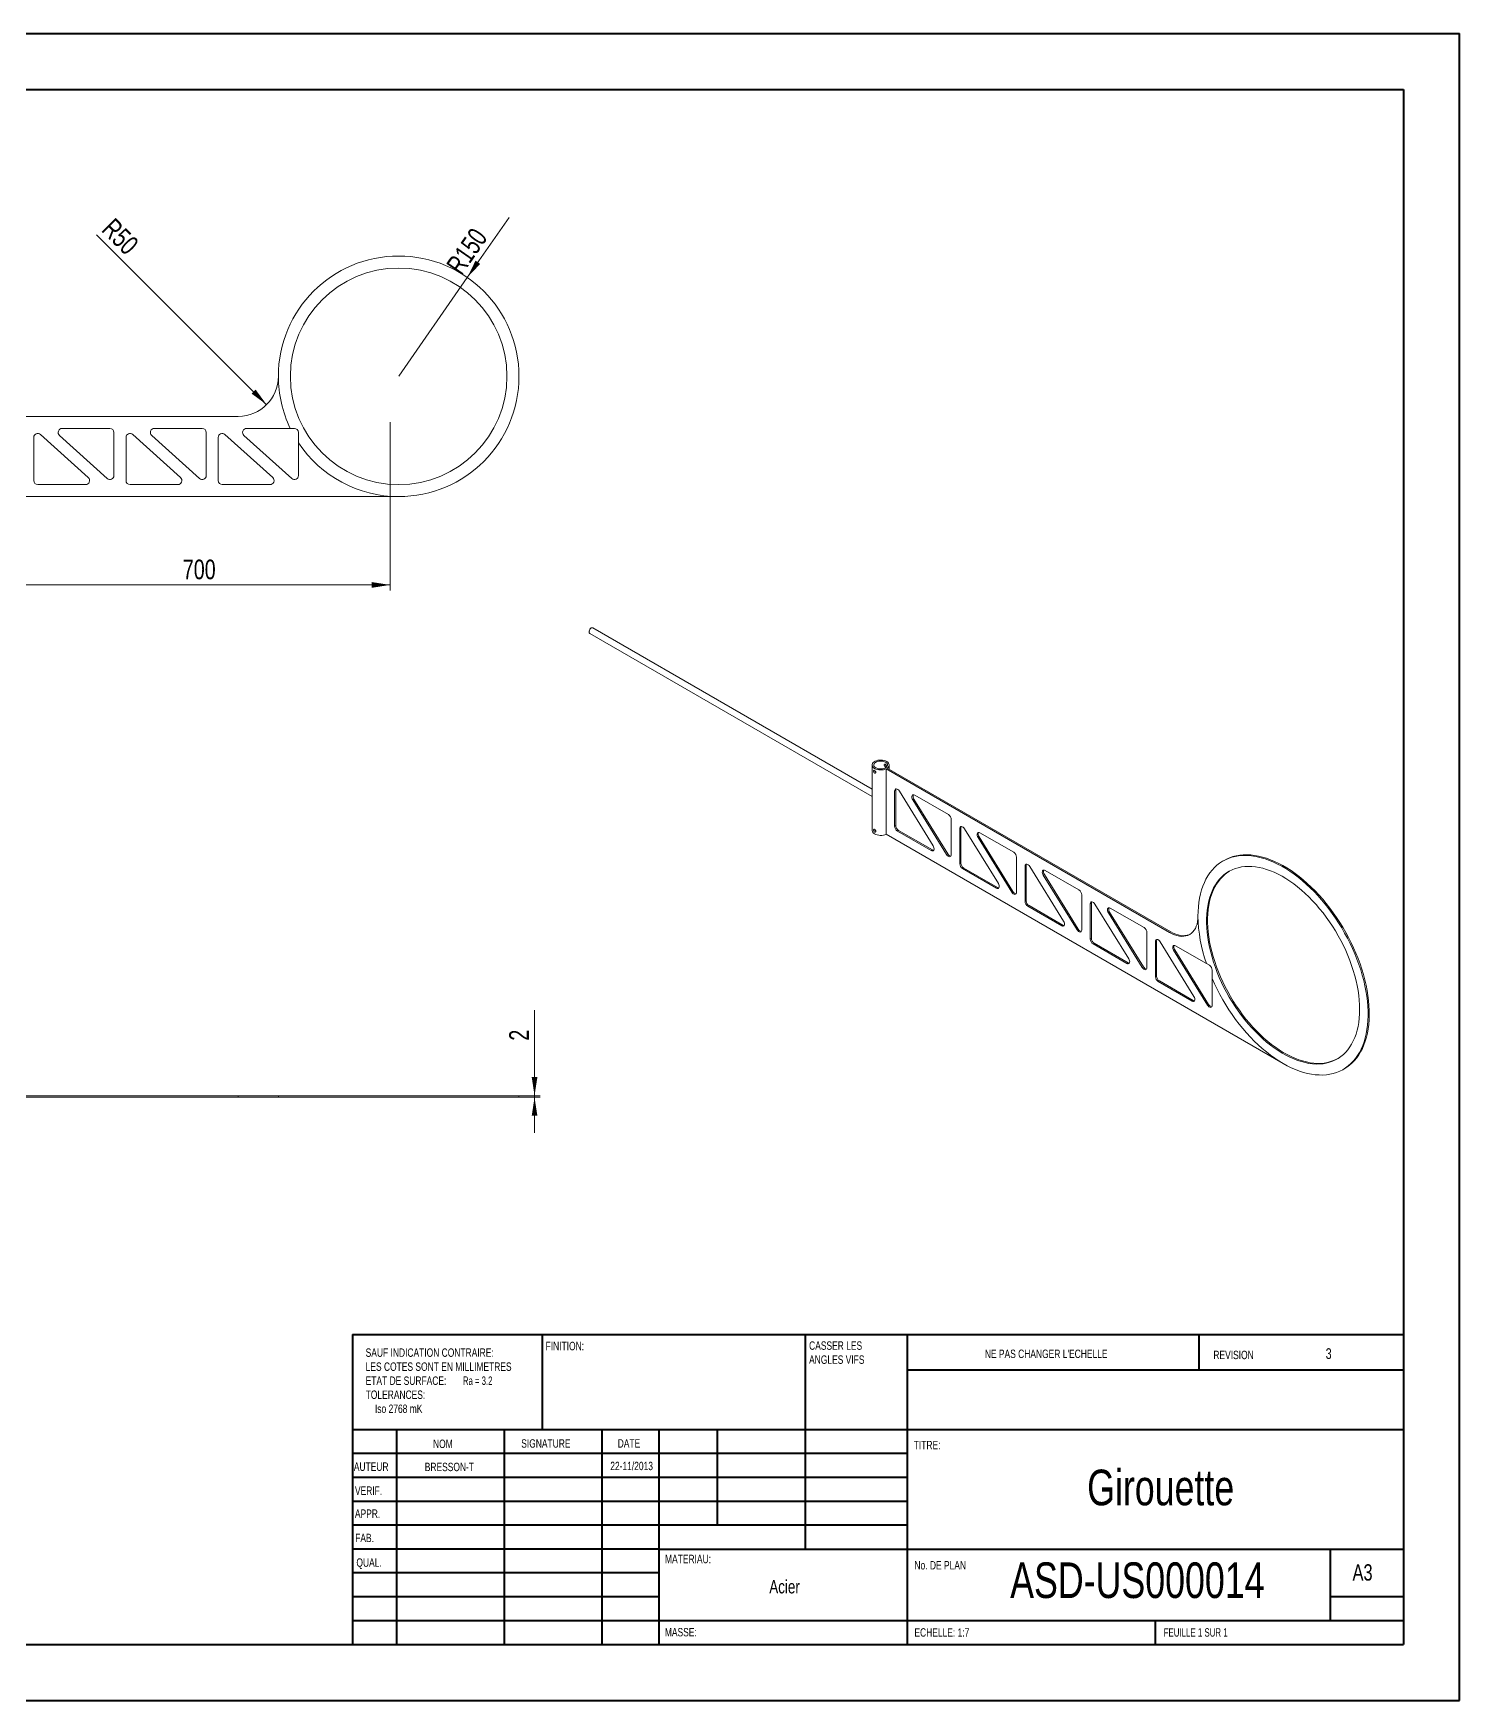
# Model space of a CAD drawing. Header units: millimetres. Extents: x 0 to 420, y 0 to 297.
# Drawn here: x 166 to 420.1, y 0.2 to 297.2 of the extents above; entities that cross this region are included whole.
import ezdxf

# ---------------------------------------------------------------- set-up
doc = ezdxf.new("R2010")
doc.units = ezdxf.units.MM
doc.styles.add('SLDTEXTSTYLE0', font='TXT', dxfattribs={"width": 0.75})
doc.styles.add('SLDTEXTSTYLE1', font='TXT', dxfattribs={"width": 0.7})
doc.styles.add('SLDTEXTSTYLE2', font='TXT', dxfattribs={"width": 0.6875})
doc.dimstyles.new('SLDDIMSTYLE0', dxfattribs={"dimtxt": 3.5, "dimasz": 3.302, "dimexe": 0, "dimexo": 0.0625, "dimgap": 0.875, "dimtad": 1, "dimlfac": 7, "dimrnd": 1e-09, "dimzin": 12, "dimdsep": 46, "dimtxsty": 'SLDTEXTSTYLE0', "dimsah": 1, "dimcen": 0.09, "dimadec": 0, "dimazin": 3, "dimtfac": 1, "dimtofl": 0, "dimtmove": 0, "dimatfit": 3, "dimfxl": 1, "dimfrac": 2, "dimtolj": 1, "dimtzin": 12, "dimarcsym": 0})
doc.dimstyles.new('SLDDIMSTYLE1', dxfattribs={"dimtxt": 3.5, "dimasz": 3.302, "dimexe": 0, "dimexo": 0.0625, "dimgap": 0.875, "dimtad": 1, "dimlfac": 7, "dimrnd": 1e-09, "dimzin": 12, "dimdsep": 46, "dimtxsty": 'SLDTEXTSTYLE0', "dimsah": 1, "dimcen": 0, "dimadec": 0, "dimazin": 3, "dimtfac": 1, "dimtofl": 0, "dimtmove": 0, "dimatfit": 3, "dimfxl": 1, "dimfrac": 2, "dimtolj": 1, "dimtzin": 12, "dimarcsym": 0})
doc.dimstyles.new('SLDDIMSTYLE2', dxfattribs={"dimtxt": 3.5, "dimasz": 3.302, "dimexe": 0, "dimexo": 0.0625, "dimgap": 0.875, "dimtad": 1, "dimlfac": 7, "dimrnd": 1e-09, "dimzin": 12, "dimdsep": 46, "dimtxsty": 'SLDTEXTSTYLE0', "dimsah": 1, "dimcen": 0, "dimadec": 0, "dimazin": 3, "dimtfac": 1, "dimtofl": 0, "dimtmove": 1, "dimatfit": 3, "dimfxl": 1, "dimfrac": 2, "dimtolj": 1, "dimtzin": 12, "dimarcsym": 0})
doc.dimstyles.new('SLDDIMSTYLE3', dxfattribs={"dimtxt": 3.5, "dimasz": 3.302, "dimexe": 0, "dimexo": 0.0625, "dimgap": 0.875, "dimtad": 1, "dimlfac": 7, "dimrnd": 1e-09, "dimzin": 12, "dimdsep": 46, "dimtxsty": 'SLDTEXTSTYLE0', "dimsah": 1, "dimcen": 0.09, "dimadec": 0, "dimazin": 3, "dimtfac": 1, "dimtmove": 0, "dimatfit": 0, "dimfxl": 1, "dimfrac": 2, "dimtolj": 1, "dimtzin": 12, "dimarcsym": 0})

# ---------------------------------------------------------------- blocks, each defined once
blk = doc.blocks.new('SW_NOTE_2')
at = {"color": 0, "linetype": 'Continuous', "lineweight": 0, "char_height": 1.5, "attachment_point": 1, "style": 'SLDTEXTSTYLE0'}
for s, insert in [('CASSER LES', (0, 1.93)), ('ANGLES VIFS', (0, -0.57))]:
    blk.add_mtext(s, dxfattribs=dict(at, insert=insert))
blk = doc.blocks.new('SW_NOTE_3')
at = {"color": 0, "linetype": 'Continuous', "lineweight": 0, "char_height": 1.5, "attachment_point": 1}
for s, insert, style in [('SAUF INDICATION CONTRAIRE:', (0, 1.93), 'SLDTEXTSTYLE0'), ('LES COTES SONT EN MILLIMETRES', (0, -0.57), 'SLDTEXTSTYLE0'), ('TOLERANCES:', (0, -5.57), 'SLDTEXTSTYLE0'), ('ETAT DE SURFACE:', (0, -3.07), 'SLDTEXTSTYLE0'), ('Ra = 3.2', (17.33, -3.07), 'SLDTEXTSTYLE2'), ('Iso 2768 mK', (1.66, -8.07), 'SLDTEXTSTYLE0')]:
    blk.add_mtext(s, dxfattribs=dict(at, insert=insert, style=style))
blk = doc.blocks.new('*D5')
at = {"color": 7, "linetype": 'Continuous', "lineweight": 0}
for p, q in [((129.56, 227.98), (129.56, 197.96)), ((229.56, 227.98), (229.56, 197.96)), ((129.56, 198.96), (229.56, 198.96))]:
    blk.add_line(p, q, dxfattribs=at)
for points in [[(129.56, 198.96), (132.86, 198.45), (132.86, 199.47)], [(229.56, 198.96), (226.26, 199.47), (226.26, 198.45)]]:
    blk.add_solid(points, dxfattribs=at)
at = {"color": 7, "linetype": 'Continuous', "lineweight": 0, "insert": (192.62, 203.47, -0.13), "char_height": 3.5, "attachment_point": 1, "style": 'SLDTEXTSTYLE0'}
blk.add_mtext('700', dxfattribs=at)
blk = doc.blocks.new('*D7')
at = {"color": 7, "linetype": 'Continuous', "lineweight": 0}
for q in [(250.74, 264.43), (231.08, 236.12)]:
    blk.add_line((243.3, 253.72), q, dxfattribs=at)
blk.add_solid([(243.3, 253.72), (245.6, 256.14), (244.77, 256.72)], dxfattribs=at)
at = {"color": 7, "linetype": 'Continuous', "lineweight": 0, "insert": (239.38, 255.96, -0.16), "char_height": 3.5, "attachment_point": 1, "rotation": 55.2137, "style": 'SLDTEXTSTYLE0'}
blk.add_mtext('R150', dxfattribs=at)
blk = doc.blocks.new('*D8')
at = {"color": 7, "linetype": 'Continuous', "lineweight": 0}
blk.add_line((207.56, 231.07), (177.27, 261.34), dxfattribs=at)
blk.add_solid([(207.56, 231.07), (205.58, 233.77), (204.86, 233.05)], dxfattribs=at)
at = {"color": 7, "linetype": 'Continuous', "lineweight": 0, "insert": (180.46, 264.53, 0.01), "char_height": 3.5, "attachment_point": 1, "rotation": 315, "style": 'SLDTEXTSTYLE0'}
blk.add_mtext('R50', dxfattribs=at)
blk = doc.blocks.new('*D17')
at = {"color": 7, "linetype": 'Continuous', "lineweight": 0}
for p, q in [((255.28, 107.98), (255.28, 123.21)), ((130.56, 107.98), (256.28, 107.98)), ((130.56, 107.69), (256.28, 107.69)), ((255.28, 107.69), (255.28, 107.98)), ((255.28, 107.69), (255.28, 101.34))]:
    blk.add_line(p, q, dxfattribs=at)
for points in [[(255.28, 107.98), (255.79, 111.28), (254.78, 111.28)], [(255.28, 107.69), (254.78, 104.39), (255.79, 104.39)]]:
    blk.add_solid(points, dxfattribs=at)
at = {"color": 7, "linetype": 'Continuous', "lineweight": 0, "insert": (250.77, 117.78, -7.16), "char_height": 3.5, "attachment_point": 1, "rotation": 90, "style": 'SLDTEXTSTYLE0'}
blk.add_mtext('2', dxfattribs=at)

msp = doc.modelspace()

# ---------------------------------------------------------------- linework, layer by layer
at = {"color": 7, "linetype": 'Continuous', "lineweight": 40}
for p, q in [((0.0788, 297.2148), (420.0788, 297.2148)), ((420.0788, 0.2148), (420.0788, 297.2148)), ((25.0788, 287.2148), (410.0788, 287.2148)), ((410.0788, 287.2148), (410.0788, 10.2148)), ((222.8788, 65.4648), (410.0788, 65.4648)), ((222.8788, 65.4648), (222.8788, 10.2148)), ((256.6788, 48.4648), (256.6788, 65.4648)), ((303.4788, 65.4648), (303.4788, 27.2148)), ((321.6788, 65.4648), (321.6788, 10.2148)), ((373.6788, 59.0898), (373.6788, 65.4648)), ((410.0788, 59.0898), (321.6788, 59.0898)), ((410.0788, 48.4648), (222.8788, 48.4648)), ((230.6788, 48.4648), (230.6788, 10.2148)), ((249.8698, 48.4648), (249.8698, 10.2148)), ((267.2778, 48.4648), (267.2778, 10.2148)), ((277.4788, 10.2148), (277.4788, 48.4648)), ((287.8788, 31.4648), (287.8788, 48.4648)), ((321.6788, 44.2148), (222.8788, 44.2148)), ((321.6788, 39.9648), (222.8788, 39.9648)), ((321.6788, 35.7148), (222.8788, 35.7148)), ((321.6788, 31.4648), (222.8788, 31.4648)), ((277.4788, 27.2148), (222.8788, 27.2148)), ((277.4788, 27.2148), (410.0788, 27.2148)), ((397.0788, 14.4648), (397.0788, 27.2148)), ((277.4788, 22.9647), (222.8788, 22.9647)), ((277.4788, 18.7148), (222.8788, 18.7148)), ((410.0788, 18.7148), (397.0788, 18.7148)), ((222.8788, 14.4648), (410.0788, 14.4648)), ((365.8788, 10.2148), (365.8788, 14.4648)), ((25.0788, 10.2148), (410.0788, 10.2148)), ((0.0788, 0.2148), (420.0788, 0.2148))]:
    msp.add_line(p, q, dxfattribs=at)
at = {"color": 7, "linetype": 'Continuous', "lineweight": 15}
for p, q in [((131.0768, 228.9797), (202.5054, 228.9797)), ((175.7833, 218.0815), (167.2695, 225.761)), ((179.6482, 226.8368), (171.1344, 226.8368)), ((180.3625, 218.443), (180.3625, 226.1225)), ((192.2119, 218.0815), (183.6981, 225.761)), ((196.0768, 226.8368), (187.563, 226.8368)), ((196.7911, 218.443), (196.7911, 226.1225)), ((208.6404, 218.0815), (200.1267, 225.761)), ((211.7647, 226.8368), (203.9916, 226.8368)), ((212.5054, 226.8368), (211.7647, 226.8368)), ((213.2197, 224.2774), (213.2197, 226.1225)), ((166.0768, 225.2306), (166.0768, 217.5511)), ((170.656, 225.5921), (179.1698, 217.9126)), ((182.5054, 225.2306), (182.5054, 217.5511)), ((187.0846, 225.5921), (195.5984, 217.9126)), ((198.9339, 225.2306), (198.9339, 217.5511)), ((203.5132, 225.5921), (212.027, 217.9126)), ((213.2197, 218.443), (213.2197, 224.2774)), ((166.7911, 216.8368), (175.3049, 216.8368)), ((183.2197, 216.8368), (191.7335, 216.8368)), ((199.6482, 216.8368), (208.162, 216.8368)), ((131.0768, 214.6939), (231.0768, 214.6939)), ((265.108, 190.3123), (315.4171, 161.2695)), ((315.4171, 162.5891), (265.6794, 191.3021)), ((315.4171, 166.8834), (315.4171, 155.2186)), ((318.1106, 166.3234), (368.6183, 137.166)), ((318.46, 166.1218), (318.46, 166.8834)), ((317.9086, 166.2068), (317.9086, 154.5419)), ((317.9086, 166.2068), (368.4162, 137.0494)), ((319.6259, 162.3874), (319.4238, 162.2708)), ((319.4238, 162.2708), (319.4238, 156.0002)), ((319.6259, 162.3874), (319.6259, 156.1168)), ((326.2874, 152.471), (320.2672, 162.217)), ((322.8638, 160.8134), (322.6618, 160.6968)), ((322.6618, 160.6968), (328.682, 150.9508)), ((322.8638, 160.8134), (328.884, 151.0674)), ((329.0203, 158.0424), (323.0001, 161.5178)), ((317.9086, 154.5419), (388.6193, 113.7215)), ((319.6259, 156.1168), (319.4238, 156.0002)), ((320.1309, 155.242), (319.9289, 155.1254)), ((319.9289, 155.1254), (325.9491, 151.65)), ((320.1309, 155.242), (326.1511, 151.7666)), ((329.5253, 150.897), (329.5253, 157.1676)), ((331.2426, 155.6812), (331.0406, 155.5646)), ((331.0406, 155.5646), (331.0406, 149.294)), ((331.2426, 155.6812), (331.2426, 149.4106)), ((337.9041, 145.7648), (331.8839, 155.5108)), ((340.637, 151.3362), (334.6169, 154.8116)), ((326.1511, 151.7666), (325.9491, 151.65)), ((334.4806, 154.1072), (334.2786, 153.9906)), ((334.2786, 153.9906), (340.2987, 144.2446)), ((334.4806, 154.1072), (340.5008, 144.3612)), ((328.884, 151.0674), (328.682, 150.9508)), ((331.2426, 149.4106), (331.0406, 149.294)), ((331.7477, 148.5358), (331.5457, 148.4192)), ((331.7477, 148.5358), (337.7678, 145.0604)), ((341.1421, 144.1908), (341.1421, 150.4614)), ((342.8594, 148.975), (342.6573, 148.8584)), ((342.6573, 148.8584), (342.6573, 142.5878)), ((342.8594, 148.975), (342.8594, 142.7044)), ((349.5209, 139.0586), (343.5007, 148.8046)), ((378.1079, 149.8937), (377.9059, 149.777)), ((331.5457, 148.4192), (337.5658, 144.9438)), ((346.0974, 147.401), (345.8953, 147.2844)), ((345.8953, 147.2844), (351.9155, 137.5384)), ((346.0974, 147.401), (352.1175, 137.655)), ((352.2538, 144.63), (346.2336, 148.1054)), ((337.7678, 145.0604), (337.5658, 144.9438)), ((340.5008, 144.3612), (340.2987, 144.2446)), ((342.8594, 142.7044), (342.6573, 142.5878)), ((352.7589, 137.4846), (352.7589, 143.7552)), ((343.3644, 141.8296), (343.1624, 141.713)), ((343.1624, 141.713), (349.1826, 138.2376)), ((343.3644, 141.8296), (349.3846, 138.3542)), ((354.4761, 142.2688), (354.2741, 142.1522)), ((354.2741, 142.1522), (354.2741, 135.8816)), ((354.4761, 142.2688), (354.4761, 135.9982)), ((361.1376, 132.3524), (355.1175, 142.0984)), ((357.7141, 140.6948), (357.5121, 140.5781)), ((357.5121, 140.5781), (363.5322, 130.8322)), ((357.7141, 140.6948), (363.7343, 130.9488)), ((363.8705, 137.9238), (357.8504, 141.3992)), ((349.3846, 138.3542), (349.1826, 138.2376)), ((352.1175, 137.655), (351.9155, 137.5384)), ((364.3756, 130.7784), (364.3756, 137.049)), ((368.4162, 137.0494), (368.6183, 137.166)), ((354.4761, 135.9982), (354.2741, 135.8816)), ((354.9812, 135.1234), (354.7792, 135.0067)), ((354.7792, 135.0067), (360.7993, 131.5314)), ((354.9812, 135.1234), (361.0014, 131.648)), ((366.0929, 135.5626), (365.8908, 135.446)), ((365.8908, 135.446), (365.8908, 129.1754)), ((366.0929, 135.5626), (366.0929, 129.292)), ((372.7544, 125.6462), (366.7342, 135.3922)), ((369.3309, 133.9886), (369.1288, 133.8719)), ((369.1288, 133.8719), (375.149, 124.1259)), ((369.3309, 133.9886), (375.351, 124.2426)), ((374.9635, 131.52), (369.4671, 134.693)), ((361.0014, 131.648), (360.7993, 131.5314)), ((363.7343, 130.9488), (363.5322, 130.8322)), ((375.4873, 131.2176), (374.9635, 131.52)), ((366.0929, 129.292), (365.8908, 129.1754)), ((366.5979, 128.4172), (366.3959, 128.3005)), ((366.3959, 128.3005), (372.4161, 124.8252)), ((366.5979, 128.4172), (372.6181, 124.9418)), ((375.9924, 128.8362), (375.9924, 130.3428)), ((375.9924, 124.0722), (375.9924, 128.8362)), ((372.6181, 124.9418), (372.4161, 124.8252)), ((375.351, 124.2426), (375.149, 124.1259)), ((399.3327, 112.6606), (399.5347, 112.7773)), ((131.0768, 107.9806), (202.5054, 107.9806)), ((131.0768, 107.6949), (202.5054, 107.6949)), ((202.5054, 107.9806), (209.6482, 107.9806)), ((202.5054, 107.6949), (202.5054, 107.9806)), ((202.5054, 107.6949), (209.6482, 107.6949)), ((209.6482, 107.6949), (209.6482, 107.9806)), ((209.6482, 107.9806), (252.5054, 107.9806)), ((209.6482, 107.6949), (252.5054, 107.6949)), ((252.5054, 107.6949), (252.5054, 107.9806))]:
    msp.add_line(p, q, dxfattribs=at)
at = {"color": 7, "linetype": 'Continuous', "lineweight": 15, "flags": 128}
for points in [[(318.1106, 166.3234), (318.2688, 166.4572), (318.3818, 166.6055), (318.4457, 166.7633), (318.4583, 166.9251), (318.4192, 167.0855), (318.3297, 167.239), (318.1929, 167.3805), (318.0135, 167.505), (317.7974, 167.6084), (317.5522, 167.6871), (317.2861, 167.7385), (317.0081, 167.7608), (316.7278, 167.7533), (316.4547, 167.7161), (316.198, 167.6507), (315.9665, 167.5591), (315.7681, 167.4446), (315.6095, 167.3109), (315.4961, 167.1628), (315.4318, 167.0051), (315.4187, 166.8433), (315.4573, 166.6828), (315.5464, 166.5292), (315.6827, 166.3876), (315.8618, 166.2629), (316.0776, 166.1593), (316.3226, 166.0803), (316.5885, 166.0287), (316.8664, 166.0061), (317.1467, 166.0134), (317.42, 166.0503), (317.6768, 166.1155), (317.9086, 166.2068)], [(316.0799, 166.3878), (316.2772, 166.2955), (316.5034, 166.229), (316.7486, 166.1911), (317.0021, 166.1834), (317.2528, 166.2063), (317.4898, 166.2588), (317.7027, 166.3387), (317.8822, 166.4423), (318.0205, 166.5652), (318.1115, 166.702), (318.1512, 166.8467), (318.1379, 166.9931), (318.0722, 167.1346), (317.9569, 167.2652), (317.7972, 167.3791), (317.5999, 167.4713), (317.3737, 167.5379), (317.1285, 167.5758), (316.875, 167.5835), (316.6243, 167.5605), (316.3873, 167.508), (316.1744, 167.4282), (315.9949, 167.3246), (315.8566, 167.2017), (315.7656, 167.0649), (315.7259, 166.9201), (315.7392, 166.7738), (315.8049, 166.6322), (315.9202, 166.5016), (316.0799, 166.3878)], [(320.2672, 162.217), (320.1467, 162.3797), (320.0082, 162.5094), (319.8633, 162.5954), (319.7237, 162.6306), (319.601, 162.6122), (319.5054, 162.5415), (319.4446, 162.4245), (319.4238, 162.2708)], [(319.6874, 162.6309), (319.6467, 162.5411), (319.6259, 162.3874)], [(323.0001, 161.5178), (322.8666, 161.5741), (322.7426, 161.585), (322.6369, 161.5495), (322.557, 161.4703), (322.5087, 161.353), (322.4953, 161.206), (322.5179, 161.0396), (322.5747, 160.8657), (322.6618, 160.6968)], [(315.4171, 155.2186), (315.4187, 155.1784), (315.4573, 155.0179), (315.5464, 154.8643), (315.6827, 154.7227), (315.8618, 154.598), (316.0776, 154.4944), (316.3226, 154.4155), (316.5885, 154.3638), (316.8664, 154.3413), (317.1467, 154.3485), (317.42, 154.3854), (317.6768, 154.4506), (317.9086, 154.5419)], [(331.8839, 155.5108), (331.7634, 155.6735), (331.625, 155.8032), (331.48, 155.8892), (331.3404, 155.9244), (331.2178, 155.9059), (331.1221, 155.8353), (331.0614, 155.7183), (331.0406, 155.5646)], [(331.3041, 155.9247), (331.2634, 155.8349), (331.2426, 155.6812)], [(334.6169, 154.8116), (334.4834, 154.8679), (334.3593, 154.8788), (334.2536, 154.8433), (334.1738, 154.7641), (334.1255, 154.6468), (334.1121, 154.4997), (334.1346, 154.3334), (334.1915, 154.1595), (334.2786, 153.9906)], [(325.9491, 151.65), (326.0826, 151.5937), (326.2066, 151.5829), (326.3123, 151.6183), (326.3921, 151.6975), (326.4405, 151.8148), (326.4538, 151.9619), (326.4313, 152.1282), (326.3745, 152.3021), (326.2874, 152.471)], [(326.1511, 151.7666), (326.2846, 151.7103), (326.3926, 151.6982)], [(328.682, 150.9508), (328.8025, 150.7881), (328.9409, 150.6584), (329.0859, 150.5724), (329.2255, 150.5372), (329.3482, 150.5557), (329.4438, 150.6263), (329.5045, 150.7433), (329.5253, 150.897)], [(328.884, 151.0674), (329.0045, 150.9047), (329.143, 150.775), (329.288, 150.689), (329.4275, 150.6538), (329.4638, 150.6535)], [(343.5007, 148.8046), (343.3802, 148.9673), (343.2417, 149.097), (343.0968, 149.183), (342.9572, 149.2182), (342.8345, 149.1997), (342.7389, 149.1291), (342.6781, 149.0121), (342.6573, 148.8584)], [(342.9209, 149.2185), (342.8802, 149.1287), (342.8594, 148.975)], [(373.467, 139.9661), (373.4849, 140.8055), (373.5385, 141.6222), (373.6276, 142.4144), (373.7522, 143.1802), (373.9118, 143.9178), (374.1061, 144.6254), (374.3347, 145.3014), (374.597, 145.9441), (374.8924, 146.5521), (375.2202, 147.124), (375.5796, 147.6582), (375.9697, 148.1537), (376.3897, 148.6093), (376.8386, 149.0238), (377.3152, 149.3962), (377.8186, 149.7258), (378.3474, 150.0117), (378.9005, 150.2533), (379.4765, 150.45), (380.074, 150.6012), (380.6918, 150.7068), (381.3282, 150.7663), (381.9818, 150.7798), (382.6512, 150.747), (383.3345, 150.6682), (384.0304, 150.5435), (384.7371, 150.3732), (385.4529, 150.1577), (386.1763, 149.8975), (386.9053, 149.5933), (387.6385, 149.2457), (388.3739, 148.8555), (389.1099, 148.4237), (389.8448, 147.9513), (390.5768, 147.4395), (391.3041, 146.8893), (392.0251, 146.3022), (392.7381, 145.6795), (393.4414, 145.0227), (394.1333, 144.3333), (394.8121, 143.613), (395.4764, 142.8634), (396.1245, 142.0863), (396.7548, 141.2836), (397.366, 140.4571), (397.9565, 139.6089), (398.525, 138.7408), (399.0702, 137.855), (399.5906, 136.9535), (400.0852, 136.0385), (400.5527, 135.1121), (400.9921, 134.1766), (401.4022, 133.234), (401.7822, 132.2867), (402.1312, 131.3369), (402.4482, 130.3868), (402.7327, 129.4387), (402.9838, 128.4948), (403.201, 127.5573), (403.3838, 126.6284), (403.5318, 125.7104), (403.6446, 124.8054), (403.7219, 123.9155), (403.7636, 123.0428), (403.7696, 122.1894), (403.7398, 121.3574), (403.6743, 120.5486), (403.5733, 119.7649), (403.437, 119.0084), (403.2658, 118.2806), (403.06, 117.5833), (402.8201, 116.9183), (402.5467, 116.2869), (402.2404, 115.6908), (401.902, 115.1314), (401.5323, 114.6099), (401.1321, 114.1276), (400.7024, 113.6856), (400.2441, 113.2851), (399.7584, 112.9268), (399.2465, 112.6117), (398.7094, 112.3405), (398.1486, 112.1138), (397.5652, 111.9322), (396.9608, 111.7962), (396.3366, 111.7059), (395.6943, 111.6617), (395.0353, 111.6637), (394.3611, 111.7118), (393.6734, 111.8059), (392.9737, 111.9459), (392.2638, 112.1313), (391.5452, 112.3617), (390.8198, 112.6367), (390.0892, 112.9555), (389.3551, 113.3174), (388.6193, 113.7215)], [(402.2563, 123.3463), (402.2385, 124.1607), (402.1852, 124.9934), (402.0965, 125.8425), (401.9726, 126.7055), (401.8139, 127.5803), (401.6208, 128.4646), (401.3937, 129.3561), (401.1334, 130.2524), (400.8403, 131.1513), (400.5154, 132.0503), (400.1595, 132.9472), (399.7734, 133.8396), (399.3583, 134.7251), (398.9151, 135.6015), (398.4451, 136.4664), (397.9494, 137.3177), (397.4294, 138.153), (396.8864, 138.9703), (396.3218, 139.7673), (395.7372, 140.542), (395.134, 141.2924), (394.5137, 142.0165), (393.8781, 142.7125), (393.2288, 143.3785), (392.5675, 144.0127), (391.8958, 144.6136), (391.2156, 145.1795), (390.5287, 145.709), (389.8367, 146.2007), (389.1416, 146.6533), (388.4451, 147.0657), (387.7491, 147.4367), (387.0553, 147.7654), (386.3656, 148.0509), (385.6818, 148.2925), (385.0057, 148.4896), (384.339, 148.6416), (383.6834, 148.7481), (383.0408, 148.809), (382.4127, 148.8239), (381.8007, 148.7929), (381.2066, 148.716), (380.6318, 148.5936), (380.0779, 148.4257), (379.5462, 148.213), (379.0382, 147.956), (378.5552, 147.6553), (378.0984, 147.3117), (377.6691, 146.9261), (377.2684, 146.4995), (376.8973, 146.0331), (376.5567, 145.528), (376.2477, 144.9856), (375.9709, 144.4073), (375.7271, 143.7946), (375.5169, 143.1491), (375.3409, 142.4724), (375.1996, 141.7664), (375.0933, 141.0329), (375.0222, 140.2737), (374.9867, 139.491), (374.9867, 138.6866), (375.0222, 137.8628), (375.0933, 137.0216), (375.1996, 136.1653), (375.3409, 135.2961), (375.5169, 134.4163), (375.7271, 133.5281), (375.9709, 132.6339), (376.2477, 131.736), (376.5567, 130.8368), (376.8973, 129.9385), (377.2684, 129.0436), (377.6691, 128.1544), (378.0984, 127.2731), (378.5552, 126.4022), (379.0382, 125.5438), (379.5462, 124.7002), (380.0779, 123.8737), (380.6318, 123.0662), (381.2066, 122.2801), (381.8007, 121.5173), (382.4127, 120.7798), (383.0408, 120.0695), (383.6834, 119.3883), (384.339, 118.738), (385.0057, 118.1203), (385.6818, 117.5367), (386.3656, 116.9888), (387.0553, 116.478), (387.7491, 116.0057), (388.4451, 115.5731), (389.1416, 115.1813), (389.8367, 114.8313), (390.5287, 114.5241), (391.2156, 114.2605), (391.8958, 114.0411), (392.5675, 113.8665), (393.2288, 113.7371), (393.8781, 113.6534), (394.5137, 113.6155), (395.134, 113.6236), (395.7372, 113.6775), (396.3218, 113.7772), (396.8864, 113.9224), (397.4294, 114.1127), (397.9494, 114.3477), (398.4451, 114.6266), (398.9151, 114.9489), (399.3583, 115.3136), (399.7734, 115.7198), (400.1595, 116.1664), (400.5154, 116.6524), (400.8403, 117.1763), (401.1334, 117.7368), (401.3937, 118.3325), (401.6208, 118.9619), (401.8139, 119.6232), (401.9726, 120.3147), (402.0965, 121.0347), (402.1852, 121.7813), (402.2385, 122.5525), (402.2563, 123.3463)], [(378.1079, 149.8937), (378.5494, 150.1284), (379.1025, 150.3699), (379.6785, 150.5666), (380.2761, 150.7179), (380.8938, 150.8234), (381.5302, 150.883), (382.1839, 150.8964), (382.8532, 150.8637), (383.5366, 150.7849), (384.2324, 150.6602), (384.9391, 150.4899), (385.655, 150.2744), (386.3783, 150.0142), (387.1074, 149.7099), (387.8405, 149.3623), (388.5759, 148.9721), (389.312, 148.5403), (390.0468, 148.068), (390.7788, 147.5561), (391.5062, 147.006), (392.2272, 146.4189), (392.9402, 145.7962), (393.6434, 145.1393), (394.3353, 144.4499), (395.0142, 143.7296), (395.6784, 142.98), (396.3265, 142.2029), (396.9569, 141.4002), (397.568, 140.5737), (398.1586, 139.7255), (398.7271, 138.8574), (399.2722, 137.9716), (399.7927, 137.0701), (400.2872, 136.1551), (400.7548, 135.2288), (401.1941, 134.2932), (401.6043, 133.3507), (401.9843, 132.4034), (402.3332, 131.4536), (402.6503, 130.5035), (402.9347, 129.5553), (403.1858, 128.6114), (403.403, 127.6739), (403.5859, 126.745), (403.7338, 125.827), (403.8466, 124.922), (403.9239, 124.0321), (403.9656, 123.1594), (403.9716, 122.3061), (403.9418, 121.474), (403.8763, 120.6652), (403.7753, 119.8816), (403.6391, 119.125), (403.4678, 118.3972), (403.262, 117.7), (403.0221, 117.0349), (402.7487, 116.4036), (402.4425, 115.8075), (402.1041, 115.248), (401.7343, 114.7265), (401.3341, 114.2442), (400.9044, 113.8023), (400.4461, 113.4017), (399.9605, 113.0434), (399.5347, 112.7773)], [(337.5658, 144.9438), (337.6993, 144.8875), (337.8233, 144.8766), (337.929, 144.9121), (338.0089, 144.9913), (338.0572, 145.1086), (338.0706, 145.2557), (338.0481, 145.422), (337.9912, 145.5959), (337.9041, 145.7648)], [(346.2336, 148.1054), (346.1001, 148.1617), (345.9761, 148.1725), (345.8704, 148.1371), (345.7905, 148.0579), (345.7422, 147.9406), (345.7288, 147.7935), (345.7514, 147.6272), (345.8082, 147.4533), (345.8953, 147.2844)], [(379.0787, 147.9786), (378.7572, 147.7719), (378.3005, 147.4283), (377.8712, 147.0427), (377.4704, 146.6162), (377.0993, 146.1497), (376.7588, 145.6447), (376.4497, 145.1023), (376.1729, 144.524), (375.9291, 143.9112), (375.7189, 143.2657), (375.543, 142.589), (375.4016, 141.883), (375.2953, 141.1495), (375.2243, 140.3903), (375.1887, 139.6076), (375.1887, 138.8032), (375.2243, 137.9794), (375.2953, 137.1383), (375.4016, 136.282), (375.543, 135.4128), (375.7189, 134.5329), (375.9291, 133.6447), (376.1729, 132.7505), (376.4497, 131.8526), (376.7588, 130.9534), (377.0993, 130.0551), (377.4704, 129.1602), (377.8712, 128.271), (378.3005, 127.3897), (378.7572, 126.5188), (379.2402, 125.6604), (379.7482, 124.8168), (380.2799, 123.9903), (380.8338, 123.1829), (381.4086, 122.3967), (382.0028, 121.6339), (382.6147, 120.8964), (383.2428, 120.1861), (383.8855, 119.505), (384.541, 118.8546), (385.2077, 118.2369), (385.8839, 117.6533), (386.5677, 117.1054), (387.2574, 116.5946), (387.9511, 116.1223), (388.6472, 115.6897), (389.3436, 115.2979), (390.0388, 114.948), (390.7307, 114.6407), (391.4177, 114.3771), (392.0979, 114.1577), (392.7695, 113.9831), (393.4309, 113.8538), (394.0802, 113.77), (394.7158, 113.7321), (395.336, 113.7402), (395.9392, 113.7941), (396.5239, 113.8938), (397.0884, 114.039), (397.6314, 114.2294), (398.1514, 114.4643), (398.3618, 114.5757)], [(337.7678, 145.0604), (337.9014, 145.0041), (338.0094, 144.992)], [(340.2987, 144.2446), (340.4192, 144.0819), (340.5577, 143.9522), (340.7027, 143.8662), (340.8423, 143.831), (340.9649, 143.8495), (341.0606, 143.9201), (341.1213, 144.0371), (341.1421, 144.1908)], [(340.5008, 144.3612), (340.6213, 144.1985), (340.7597, 144.0688), (340.9047, 143.9828), (341.0443, 143.9476), (341.0806, 143.9473)], [(355.1175, 142.0984), (354.997, 142.2611), (354.8585, 142.3908), (354.7135, 142.4768), (354.5739, 142.512), (354.4513, 142.4935), (354.3556, 142.4229), (354.2949, 142.3059), (354.2741, 142.1522)], [(354.5376, 142.5123), (354.4969, 142.4225), (354.4761, 142.2688)], [(357.8504, 141.3992), (357.7169, 141.4555), (357.5928, 141.4663), (357.4872, 141.4309), (357.4073, 141.3517), (357.359, 141.2344), (357.3456, 141.0873), (357.3681, 140.9209), (357.425, 140.7471), (357.5121, 140.5781)], [(368.4162, 137.0494), (368.8564, 136.8174), (369.2933, 136.6317), (369.7235, 136.4935), (370.1437, 136.4039), (370.5508, 136.3636), (370.9416, 136.3729), (371.3132, 136.4318), (371.6628, 136.5397), (371.9876, 136.6959), (372.2853, 136.8992), (372.5536, 137.148), (372.7903, 137.4405), (372.9938, 137.7744), (373.1624, 138.1471), (373.2949, 138.5559), (373.3903, 138.9976), (373.4478, 139.4688), (373.467, 139.9661)], [(349.1826, 138.2376), (349.3161, 138.1813), (349.4401, 138.1704), (349.5458, 138.2059), (349.6256, 138.2851), (349.674, 138.4024), (349.6873, 138.5494), (349.6648, 138.7158), (349.608, 138.8897), (349.5209, 139.0586)], [(349.3846, 138.3542), (349.5181, 138.2979), (349.6261, 138.2858)], [(351.9155, 137.5384), (352.036, 137.3757), (352.1744, 137.246), (352.3194, 137.16), (352.459, 137.1248), (352.5817, 137.1432), (352.6773, 137.2139), (352.738, 137.3309), (352.7589, 137.4846)], [(352.1175, 137.655), (352.238, 137.4923), (352.3765, 137.3626), (352.5215, 137.2766), (352.661, 137.2414), (352.6973, 137.2411)], [(368.6183, 137.166), (369.0585, 136.9341), (369.4953, 136.7483), (369.9255, 136.6101), (370.3457, 136.5205), (370.7528, 136.4802), (371.1436, 136.4895), (371.5153, 136.5484), (371.8648, 136.6563), (372.0869, 136.7565)], [(366.7342, 135.3922), (366.6137, 135.5549), (366.4753, 135.6846), (366.3303, 135.7706), (366.1907, 135.8058), (366.068, 135.7873), (365.9724, 135.7167), (365.9117, 135.5997), (365.8908, 135.446)], [(366.1544, 135.8061), (366.1137, 135.7163), (366.0929, 135.5626)], [(369.4671, 134.693), (369.3336, 134.7493), (369.2096, 134.7601), (369.1039, 134.7247), (369.0241, 134.6455), (368.9757, 134.5282), (368.9623, 134.3811), (368.9849, 134.2147), (369.0417, 134.0409), (369.1288, 133.8719)], [(360.7993, 131.5314), (360.9328, 131.4751), (361.0568, 131.4642), (361.1625, 131.4997), (361.2424, 131.5789), (361.2907, 131.6962), (361.3041, 131.8432), (361.2816, 132.0096), (361.2247, 132.1835), (361.1376, 132.3524)], [(361.0014, 131.648), (361.1349, 131.5917), (361.2429, 131.5796)], [(363.5322, 130.8322), (363.6527, 130.6695), (363.7912, 130.5398), (363.9362, 130.4538), (364.0758, 130.4186), (364.1984, 130.437), (364.2941, 130.5077), (364.3548, 130.6247), (364.3756, 130.7784)], [(363.7343, 130.9488), (363.8548, 130.7861), (363.9932, 130.6564), (364.1382, 130.5704), (364.2778, 130.5352), (364.3141, 130.5349)], [(388.6193, 113.7215), (387.8732, 114.1734), (387.129, 114.6667), (386.3884, 115.2001), (385.6532, 115.7723), (384.9252, 116.382), (384.2062, 117.0277), (383.4978, 117.7079), (382.8019, 118.4207), (382.1201, 119.1647), (381.4541, 119.9379), (380.8054, 120.7384), (380.1757, 121.5644), (379.5665, 122.4138), (378.9792, 123.2845), (378.4153, 124.1745), (377.8762, 125.0816), (377.3631, 126.0035), (376.8774, 126.9381), (376.4201, 127.8831), (375.9924, 128.8362)], [(372.4161, 124.8252), (372.5496, 124.7688), (372.6736, 124.758), (372.7793, 124.7935), (372.8592, 124.8726), (372.9075, 124.9899), (372.9209, 125.137), (372.8983, 125.3034), (372.8415, 125.4773), (372.7544, 125.6462)], [(372.6181, 124.9418), (372.7516, 124.8855), (372.8596, 124.8734)], [(375.149, 124.1259), (375.2695, 123.9632), (375.4079, 123.8335), (375.5529, 123.7476), (375.6925, 123.7123), (375.8152, 123.7308), (375.9108, 123.8015), (375.9716, 123.9185), (375.9924, 124.0722)], [(375.351, 124.2426), (375.4715, 124.0799), (375.61, 123.9502), (375.755, 123.8642), (375.8945, 123.829), (375.9308, 123.8287)]]:
    msp.add_lwpolyline(points, dxfattribs=at)
at = {"color": 7, "linetype": 'Continuous', "lineweight": 15}
msp.add_circle((231.0768, 236.1225), 19.2857, dxfattribs=at)
for centre, radius, start, end in [((231.0768, 236.1225), 21.4286, 270, 180), ((202.5054, 236.1225), 7.1429, 270, 0), ((231.0768, 236.1225), 21.4286, 180, 205.679289), ((166.7911, 225.2306), 0.7143, 47.949358, 180), ((171.1344, 226.1225), 0.7143, 90, 227.949358), ((179.6482, 226.1225), 0.7143, 0, 90), ((183.2197, 225.2306), 0.7143, 47.949358, 180), ((187.563, 226.1225), 0.7143, 90, 227.949358), ((196.0768, 226.1225), 0.7143, 0, 90), ((199.6482, 225.2306), 0.7143, 47.949358, 180), ((203.9916, 226.1225), 0.7143, 90, 227.949358), ((212.5054, 226.1225), 0.7143, 0, 90), ((231.0768, 236.1225), 21.4286, 213.55731, 270), ((166.7911, 217.5511), 0.7143, 180, 270), ((175.3049, 217.5511), 0.7143, 270, 47.949358), ((179.6482, 218.443), 0.7143, 227.949358, 0), ((183.2197, 217.5511), 0.7143, 180, 270), ((191.7335, 217.5511), 0.7143, 270, 47.949358), ((196.0768, 218.443), 0.7143, 227.949358, 0), ((199.6482, 217.5511), 0.7143, 180, 270), ((208.162, 217.5511), 0.7143, 270, 47.949358), ((212.5054, 218.443), 0.7143, 227.949358, 0), ((323.5046, 161.2943), 0.8011, 158.624916, 216.886406), ((328.4288, 157.1177), 1.0977, 2.605478, 57.394522), ((320.5204, 156.0501), 1.0977, 182.605478, 237.394522), ((320.7224, 156.1667), 1.0977, 182.605478, 237.394522), ((335.1213, 154.588), 0.8011, 158.624916, 216.886406), ((332.1372, 149.3439), 1.0977, 182.605478, 237.394522), ((332.3392, 149.4605), 1.0977, 182.605478, 237.394522), ((340.0455, 150.4115), 1.0977, 2.605478, 57.394522), ((346.7381, 147.8818), 0.8011, 158.624916, 216.886406), ((343.7539, 142.6377), 1.0977, 182.605478, 237.394522), ((343.9559, 142.7543), 1.0977, 182.605478, 237.394522), ((351.6623, 143.7053), 1.0977, 2.605478, 57.394522), ((358.3549, 141.1756), 0.8011, 158.624916, 216.886406), ((400.2579, 140.3574), 26.7938, 180.83693, 199.258592), ((363.279, 136.9991), 1.0977, 2.605478, 57.394522), ((355.3707, 135.9315), 1.0977, 182.605478, 237.394522), ((355.5727, 136.0481), 1.0977, 182.605478, 237.394522), ((369.9716, 134.4694), 0.8011, 158.624916, 216.886406), ((374.8958, 130.2929), 1.0977, 2.605478, 57.394522), ((366.9874, 129.2253), 1.0977, 182.605478, 237.394522), ((367.1895, 129.3419), 1.0977, 182.605478, 237.394522)]:
    msp.add_arc(centre, radius, start, end, dxfattribs=at)
for points, knots in [([(265.6794, 191.3021), (265.6281, 191.3221), (265.5509, 191.3521), (265.4371, 191.3344), (265.3544, 191.3001), (265.2774, 191.2425), (265.187, 191.1411), (265.1002, 190.9764), (265.0522, 190.7897), (265.0331, 190.6475), (265.0283, 190.5488), (265.0328, 190.4629), (265.0538, 190.374), (265.0735, 190.3154), (265.108, 190.3123), (265.108, 190.3123)], [0, 0, 0, 0, 0.12465711, 0.18724459, 0.24971061, 0.31222709, 0.37494777, 0.50004812, 0.6249828, 0.68750599, 0.7497977, 0.81207246, 0.87458815, 0.99999118, 1, 1, 1, 1]), ([(317.9751, 166.6808), (317.9751, 166.6499), (317.9741, 166.6356), (317.9702, 166.6094), (317.9672, 166.5973), (317.9593, 166.5763), (317.9544, 166.5673), (317.9427, 166.5521), (317.9358, 166.546), (317.9126, 166.5326), (317.8933, 166.53), (317.8601, 166.5355), (317.8483, 166.5389), (317.8234, 166.5486), (317.8105, 166.5549), (317.7841, 166.5701), (317.7703, 166.5792), (317.7432, 166.5995), (317.7297, 166.6107), (317.6896, 166.6476), (317.6643, 166.6758), (317.6314, 166.7218), (317.6215, 166.7374), (317.604, 166.7694), (317.5963, 166.7859), (317.5839, 166.8186), (317.5791, 166.8348), (317.5727, 166.8672), (317.571, 166.8832), (317.571, 166.929), (317.5777, 166.9575), (317.5962, 166.9929), (317.6038, 167.0036), (317.6215, 167.0222), (317.6313, 167.03), (317.6531, 167.0426), (317.665, 167.0474), (317.6897, 167.0533), (317.7026, 167.0546), (317.7428, 167.053), (317.7704, 167.0446), (317.8104, 167.0215), (317.8232, 167.0123), (317.848, 166.9907), (317.86, 166.9782), (317.8932, 166.9377), (317.9126, 166.9056), (317.9434, 166.8377), (317.9553, 166.8013), (317.9671, 166.7484), (317.9701, 166.7308), (317.9741, 166.697), (317.9751, 166.6808), (317.9751, 166.6499)], [-0.03125, -0.03125, 0, 0, 0.03125, 0.03125, 0.0625, 0.0625, 0.09375, 0.09375, 0.125, 0.125, 0.1875, 0.1875, 0.21875, 0.21875, 0.25, 0.25, 0.28125, 0.28125, 0.3125, 0.3125, 0.375, 0.375, 0.40625, 0.40625, 0.4375, 0.4375, 0.46875, 0.46875, 0.5, 0.5, 0.5625, 0.5625, 0.59375, 0.59375, 0.625, 0.625, 0.65625, 0.65625, 0.6875, 0.6875, 0.75, 0.75, 0.78125, 0.78125, 0.8125, 0.8125, 0.875, 0.875, 0.9375, 0.9375, 0.96875, 0.96875, 1, 1, 1.03125, 1.03125]), ([(317.7963, 167.0284), (317.7954, 167.0195), (317.7918, 166.9859), (317.8132, 166.9176), (317.857, 166.8352), (317.9136, 166.7648), (317.9537, 166.7331), (317.9706, 166.7197)], [0, 0, 0, 0, 0.08768398, 0.329574, 0.57295289, 0.82016729, 1, 1, 1, 1]), ([(316.0839, 165.589), (316.0839, 165.5581), (316.0823, 165.5435), (316.0762, 165.5161), (316.0716, 165.5031), (316.0597, 165.4797), (316.0524, 165.4693), (316.0354, 165.4511), (316.0256, 165.4433), (315.994, 165.425), (315.969, 165.4192), (315.9169, 165.4219), (315.8893, 165.4305), (315.8496, 165.4534), (315.8365, 165.4628), (315.8115, 165.4843), (315.7996, 165.4964), (315.7769, 165.5233), (315.7661, 165.538), (315.7466, 165.5688), (315.7376, 165.5851), (315.7213, 165.6191), (315.7142, 165.6364), (315.7019, 165.6714), (315.6966, 165.6893), (315.6883, 165.7244), (315.6851, 165.7416), (315.6809, 165.7751), (315.6799, 165.7915), (315.6798, 165.8372), (315.6841, 165.8643), (315.6965, 165.8962), (315.7018, 165.9056), (315.7141, 165.9211), (315.7212, 165.9273), (315.7373, 165.9367), (315.7465, 165.9398), (315.766, 165.9428), (315.7766, 165.9427), (315.8107, 165.9376), (315.8359, 165.9279), (315.8759, 165.9048), (315.8893, 165.8959), (315.9161, 165.8756), (315.9297, 165.864), (315.9559, 165.8393), (315.9686, 165.826), (315.9929, 165.7977), (316.0045, 165.7827), (316.0361, 165.7366), (316.0537, 165.7034), (316.0715, 165.6541), (316.0761, 165.6374), (316.0823, 165.6049), (316.0839, 165.589), (316.0839, 165.5581)], [-0.03125, -0.03125, 0, 0, 0.03125, 0.03125, 0.0625, 0.0625, 0.09375, 0.09375, 0.125, 0.125, 0.1875, 0.1875, 0.25, 0.25, 0.28125, 0.28125, 0.3125, 0.3125, 0.34375, 0.34375, 0.375, 0.375, 0.40625, 0.40625, 0.4375, 0.4375, 0.46875, 0.46875, 0.5, 0.5, 0.5625, 0.5625, 0.59375, 0.59375, 0.625, 0.625, 0.65625, 0.65625, 0.6875, 0.6875, 0.75, 0.75, 0.78125, 0.78125, 0.8125, 0.8125, 0.84375, 0.84375, 0.875, 0.875, 0.9375, 0.9375, 0.96875, 0.96875, 1, 1, 1.03125, 1.03125]), ([(315.9072, 165.8801), (315.9076, 165.8735), (315.9098, 165.8399), (315.9303, 165.7695), (315.9694, 165.6823), (316.0218, 165.6116), (316.0621, 165.5836), (316.0799, 165.5712)], [0, 0, 0, 0, 0.059111804, 0.301360532, 0.549272107, 0.800909531, 1, 1, 1, 1]), ([(316.0839, 155.0906), (316.0839, 155.0597), (316.0823, 155.0452), (316.0762, 155.0177), (316.0716, 155.0047), (316.0597, 154.9813), (316.0524, 154.9709), (316.0354, 154.9527), (316.0256, 154.9449), (315.994, 154.9266), (315.969, 154.9208), (315.9169, 154.9236), (315.8893, 154.9322), (315.8496, 154.955), (315.8365, 154.9644), (315.8115, 154.9859), (315.7996, 154.998), (315.7769, 155.0249), (315.7661, 155.0396), (315.7466, 155.0704), (315.7376, 155.0867), (315.7213, 155.1207), (315.7142, 155.138), (315.7019, 155.173), (315.6966, 155.1909), (315.6883, 155.226), (315.6851, 155.2432), (315.6809, 155.2767), (315.6799, 155.2931), (315.6798, 155.3388), (315.6841, 155.3659), (315.6965, 155.3978), (315.7018, 155.4072), (315.7141, 155.4228), (315.7212, 155.429), (315.7373, 155.4383), (315.7465, 155.4414), (315.766, 155.4444), (315.7766, 155.4443), (315.8107, 155.4392), (315.8359, 155.4295), (315.8759, 155.4064), (315.8893, 155.3975), (315.9161, 155.3772), (315.9297, 155.3657), (315.9559, 155.3409), (315.9686, 155.3276), (315.9929, 155.2993), (316.0045, 155.2843), (316.0361, 155.2382), (316.0537, 155.205), (316.0715, 155.1557), (316.0761, 155.1391), (316.0823, 155.1065), (316.0839, 155.0906), (316.0839, 155.0597)], [-0.03125, -0.03125, 0, 0, 0.03125, 0.03125, 0.0625, 0.0625, 0.09375, 0.09375, 0.125, 0.125, 0.1875, 0.1875, 0.25, 0.25, 0.28125, 0.28125, 0.3125, 0.3125, 0.34375, 0.34375, 0.375, 0.375, 0.40625, 0.40625, 0.4375, 0.4375, 0.46875, 0.46875, 0.5, 0.5, 0.5625, 0.5625, 0.59375, 0.59375, 0.625, 0.625, 0.65625, 0.65625, 0.6875, 0.6875, 0.75, 0.75, 0.78125, 0.78125, 0.8125, 0.8125, 0.84375, 0.84375, 0.875, 0.875, 0.9375, 0.9375, 0.96875, 0.96875, 1, 1, 1.03125, 1.03125]), ([(316.0713, 155.0804), (316.0673, 155.0822), (316.0409, 155.0943), (315.9975, 155.144), (315.9493, 155.2226), (315.9178, 155.3079), (315.9105, 155.3596), (315.9074, 155.3816)], [0, 0, 0, 0, 0.04440912, 0.29517576, 0.54805932, 0.80700637, 1, 1, 1, 1])]:
    msp.add_open_spline(points, degree=3, knots=knots, dxfattribs=at)

# ---------------------------------------------------------------- block references
at = {"color": 7, "linetype": 'Continuous', "lineweight": 0}
for name, p in [('SW_NOTE_3', (225.1954, 61.0313)), ('SW_NOTE_2', (304.1881, 62.2843))]:
    msp.add_blockref(name, p, dxfattribs=at)

# ---------------------------------------------------------------- texts
for s, insert, char_height, attachment_point, style in [('FINITION:', (257.2501, 64.1341), 1.5, 1, 'SLDTEXTSTYLE0'), ("NE PAS CHANGER L'ECHELLE", (335.4935, 62.7478), 1.5, 1, 'SLDTEXTSTYLE0'), ('REVISION', (376.2064, 62.5497), 1.5, 1, 'SLDTEXTSTYLE0'), ('3', (396.7421, 62.9901), 1.905, 2, 'SLDTEXTSTYLE0'), ('NOM', (237.2011, 46.7163), 1.5, 1, 'SLDTEXTSTYLE0'), ('SIGNATURE', (252.9124, 46.7765), 1.5, 1, 'SLDTEXTSTYLE0'), ('DATE', (270.0935, 46.791), 1.5, 1, 'SLDTEXTSTYLE0'), ('TITRE:', (322.835, 46.4931), 1.5, 1, 'SLDTEXTSTYLE0'), ('AUTEUR', (223.091, 42.6445), 1.5, 1, 'SLDTEXTSTYLE0'), ('BRESSON-T', (240.1135, 42.5981), 1.4986, 2, 'SLDTEXTSTYLE0'), ('22-11/2013', (272.5763, 42.7739), 1.4986, 2, 'SLDTEXTSTYLE0'), ('Girouette', (366.8219, 41.3636), 6.35, 2, 'SLDTEXTSTYLE0'), ('VERIF.', (223.2893, 38.3692), 1.5, 1, 'SLDTEXTSTYLE0'), ('APPR.', (223.2806, 34.2791), 1.5, 1, 'SLDTEXTSTYLE0'), ('FAB.', (223.334, 29.9485), 1.5, 1, 'SLDTEXTSTYLE0'), ('QUAL.', (223.5479, 25.5644), 1.5, 1, 'SLDTEXTSTYLE0'), ('MATERIAU:', (278.5247, 26.2008), 1.5, 1, 'SLDTEXTSTYLE0'), ('No. DE PLAN', (322.9528, 25.0834), 1.5, 1, 'SLDTEXTSTYLE0'), ('ASD-US000014', (362.6668, 24.8465), 6.35, 2, 'SLDTEXTSTYLE0'), ('A3', (400.9998, 24.5152), 2.91042, 1, 'SLDTEXTSTYLE0'), ('Acier', (299.8178, 21.7003), 2.38125, 2, 'SLDTEXTSTYLE0'), ('MASSE:', (278.4967, 13.1641), 1.4986, 1, 'SLDTEXTSTYLE0'), ('ECHELLE: 1:7', (322.9528, 13.1149), 1.5, 1, 'SLDTEXTSTYLE0'), ('FEUILLE 1 SUR 1', (367.3571, 13.1149), 1.5, 1, 'SLDTEXTSTYLE1')]:
    msp.add_mtext(s, dxfattribs=dict(at, insert=insert, char_height=char_height, attachment_point=attachment_point, style=style))

# ---------------------------------------------------------------- dimensions: what is measured, and where the dimension line sits
for center, mpoint, dimstyle, picture, middle in [((202.5054, 236.1225), (207.5561, 231.0717), 'SLDDIMSTYLE2', '*D8', (181.0275, 257.6004)), ((231.0768, 236.1225), (243.3022, 253.7215), 'SLDDIMSTYLE1', '*D7', (246.9876, 259.0268))]:
    dim = msp.add_radius_dim(center=center, mpoint=mpoint, dimstyle=dimstyle, dxfattribs=at)
    dim.commit()
    dim.dimension.update_dxf_attribs({"geometry": picture, "text_midpoint": middle, "dimtype": 164})
dim = msp.add_linear_dim(base=(229.5621, 201.7403), p1=(129.5621, 228.9797), p2=(229.5621, 228.9797), dimstyle='SLDDIMSTYLE0', dxfattribs=at)
dim.commit()
dim.dimension.update_dxf_attribs({"geometry": '*D5', "text_midpoint": (197.922, 201.7403), "dimtype": 160})
dim = msp.add_linear_dim(base=(252.5054, 107.9806), p1=(129.5621, 107.6949), p2=(129.5621, 107.9806), angle=90, dimstyle='SLDDIMSTYLE3', dxfattribs=at)
dim.commit()
dim.dimension.update_dxf_attribs({"geometry": '*D17', "text_midpoint": (252.5054, 120.4949), "dimtype": 160})

doc.saveas('drawing.dxf')
